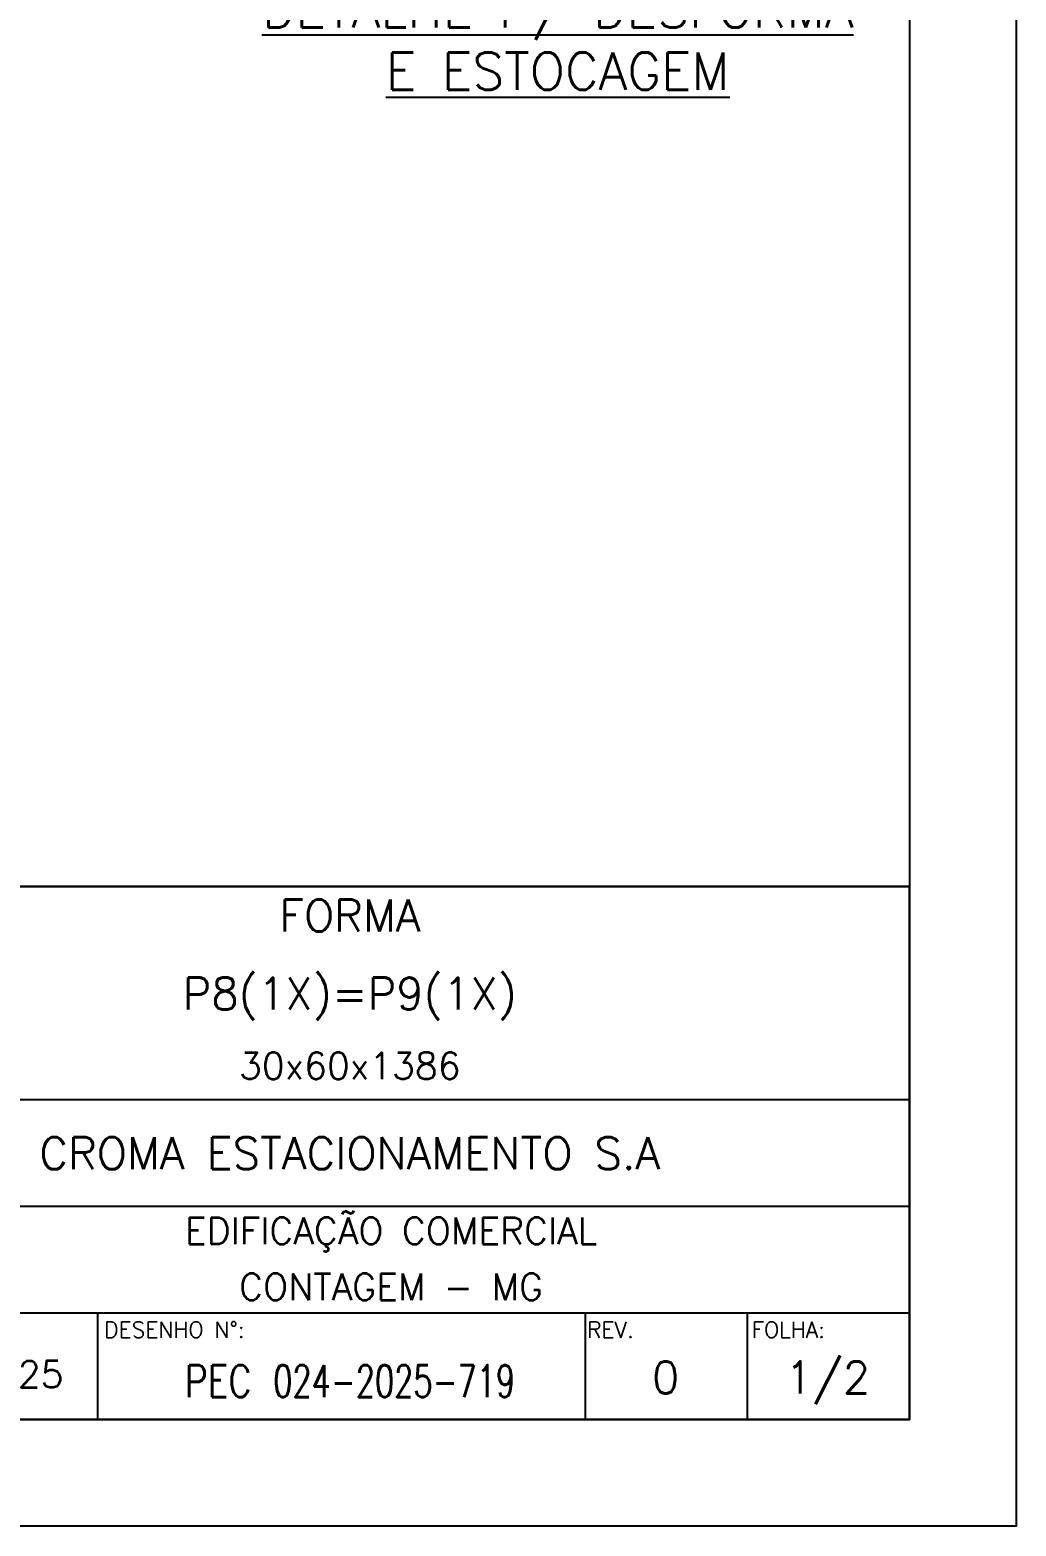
# Model space of a CAD drawing. Header units: centimetres. Extents: x 1658 to 19651, y 8294 to 11444.
# Drawn here: x 3192 to 3886, y 8294 to 9346 of the extents above; entities that cross this region are included whole.
import ezdxf
from ezdxf.enums import TextEntityAlignment as Align

# ---------------------------------------------------------------- set-up
doc = ezdxf.new("R2010")
doc.units = ezdxf.units.CM
doc.header["$LTSCALE"] = 50
doc.header["$MEASUREMENT"] = 0
for name, color, linetype in [('FORMATO-PRECON', 2, 'Continuous'), ('HACHURAS-PRECON', 1, 'Continuous'), ('LINHA-01-PRECON', 1, 'Continuous')]:
    doc.layers.add(name, color=color, linetype=linetype)
doc.styles.add('PRECON-ROMANS', font='romans.shx')
doc.styles.add('R60', font='ROMANS.shx', dxfattribs={"height": 2})
doc.styles.add('ROMANS', font='ROMANS.SHX', dxfattribs={"oblique": 15, "height": 3})
doc.styles.get("Standard").update_dxf_attribs({"font": 'romans.shx'})

# ---------------------------------------------------------------- blocks, each defined once
blk = doc.blocks.new('A$C2E607E54')
at = {"layer": 'FORMATO-PRECON'}
blk.add_lwpolyline([(0, 4200), (2970, 4200), (2970, 0), (0, 0)], close=True, dxfattribs=at)
at = {"layer": 'FORMATO-PRECON', "color": 6}
blk.add_lwpolyline([(100, 3950), (2870, 3950), (2870, 100), (100, 100)], close=True, dxfattribs=at)
blk = doc.blocks.new('CARIMBO')
at = {"layer": 'FORMATO-PRECON', "color": 6}
for p, q in [((-1050, 300), (0, 300)), ((-1750, 200), (0, 200)), ((-1750, 100), (0, 100)), ((-303.9, 0), (-303.9, 100)), ((-152, 0), (-152, 100))]:
    blk.add_line(p, q, dxfattribs=at)
blk.add_lwpolyline([(-1750, 500), (0, 500), (0, 0), (-1750, 0)], close=True, dxfattribs=at)
blk.add_lwpolyline([(-761.3, 0), (-761.3, 100)], dxfattribs=at)
at = {"layer": 'FORMATO-PRECON', "style": 'ROMANS'}
for s, p in [('DESENHO N%%d:', (-755.3, 76.7)), ('REV.', (-302.3, 76.7)), ('FOLHA:', (-148, 76.7))]:
    blk.add_text(s, height=15, dxfattribs=at).set_placement(p)
at = {"layer": 'FORMATO-PRECON', "color": 4, "linetype": 'ByBlock', "style": 'R60', "width": 0.8}
blk.add_text('PEC', height=30, dxfattribs=at).set_placement((-679.9, 21))
at = {"layer": 'FORMATO-PRECON', "color": 5, "style": 'PRECON-ROMANS', "flags": 8}
for p in [(-524.8, 472.6), (-525, 423), (-525, 399.4), (-525, 376)]:
    blk.add_attdef('X', text='', height=30, dxfattribs=at).set_placement(p, align=Align.MIDDLE_CENTER)
at = {"layer": 'FORMATO-PRECON', "color": 3, "style": 'PRECON-ROMANS', "flags": 8}
for p in [(-525, 331.7), (-486.3, 177), (-486.3, 124.4)]:
    blk.add_attdef('X', text='', height=25, dxfattribs=at).set_placement(p, align=Align.MIDDLE_CENTER)
at = {"layer": 'FORMATO-PRECON', "color": 4, "style": 'PRECON-ROMANS', "flags": 8}
for p in [(-525, 249.6), (-483.3, 36), (-228.7, 39.4), (-76.7, 39.4)]:
    blk.add_attdef('X', text='', height=30, dxfattribs=at).set_placement(p, align=Align.MIDDLE_CENTER)
at = {"layer": 'FORMATO-PRECON', "color": 2, "style": 'PRECON-ROMANS', "flags": 8}
for height, p in [(20, (-1635.8, 142.3)), (20, (-1402.5, 142.3)), (20, (-1169.1, 142.3)), (30, (-902.7, 42.3)), (20, (-1635.8, 42.3))]:
    blk.add_attdef('X', text='', height=height, dxfattribs=at).set_placement(p, align=Align.MIDDLE_CENTER)

msp = doc.modelspace()

# ---------------------------------------------------------------- linework, layer by layer
at = {"layer": 'FORMATO-PRECON', "color": 6}
msp.add_lwpolyline([(3810.86, 8743.94), (1733.36, 8743.94), (1733.36, 8368.94), (3810.86, 8368.94)], close=True, dxfattribs=at)

# ---------------------------------------------------------------- block references
at = {"layer": 'FORMATO-PRECON'}
ref = msp.add_blockref('CARIMBO', (3810.86, 8368.94), dxfattribs=dict(at, xscale=0.7499999918802306, yscale=0.7499999918802306, zscale=0.7499999918802306))
ref.add_attrib('X', 'FORMA', dxfattribs={"color": 5, "height": 22.5, "style": 'PRECON-ROMANS', "flags": 8}).set_placement((3417.23, 8723.42), align=Align.MIDDLE_CENTER)
ref.add_attrib('X', 'P8(1X)=P9(1X)', dxfattribs={"color": 5, "height": 22.5, "style": 'PRECON-ROMANS', "flags": 8}).set_placement((3417.12, 8668.47), align=Align.MIDDLE_CENTER)
ref.add_attrib('X', '30x60x1386', dxfattribs={"color": 3, "height": 18.75, "style": 'PRECON-ROMANS', "flags": 8}).set_placement((3417.12, 8617.7), align=Align.MIDDLE_CENTER)
ref.add_attrib('X', 'CROMA ESTACIONAMENTO S.A', dxfattribs={"color": 4, "height": 22.5, "style": 'PRECON-ROMANS', "flags": 8}).set_placement((3417.12, 8556.14), align=Align.MIDDLE_CENTER)
ref.add_attrib('X', 'EDIFICAÇÃO COMERCIAL', dxfattribs={"color": 3, "height": 18.75, "style": 'PRECON-ROMANS', "flags": 8}).set_placement((3446.11, 8501.67), align=Align.MIDDLE_CENTER)
ref.add_attrib('X', 'CONTAGEM - MG', dxfattribs={"color": 3, "height": 18.75, "style": 'PRECON-ROMANS', "flags": 8}).set_placement((3446.11, 8462.26), align=Align.MIDDLE_CENTER)
ref.add_attrib('X', '18/08/2025', dxfattribs={"color": 2, "height": 18.75, "style": 'PRECON-ROMANS'}).set_placement((3133.8, 8400.7), align=Align.MIDDLE_CENTER)
ref.add_attrib('X', '024-2025-719', dxfattribs={"color": 4, "height": 22.5, "style": 'PRECON-ROMANS', "width": 0.7}).set_placement((3448.36, 8395.93), align=Align.MIDDLE_CENTER)
ref.add_attrib('X', '0', dxfattribs={"color": 4, "height": 22.5, "style": 'PRECON-ROMANS'}).set_placement((3639.36, 8398.48), align=Align.MIDDLE_CENTER)
ref.add_attrib('X', '1/2', dxfattribs={"color": 4, "height": 22.5, "style": 'PRECON-ROMANS'}).set_placement((3753.33, 8398.48), align=Align.MIDDLE_CENTER)
at = {"layer": 'HACHURAS-PRECON', "xscale": 0.7499999999999996, "yscale": 0.7499999999999996, "zscale": 0.7499999999999996}
msp.add_blockref('A$C2E607E54', (1658.36, 8293.94), dxfattribs=at)

# ---------------------------------------------------------------- texts
at = {"layer": 'LINHA-01-PRECON', "color": 4, "insert": (3563.47, 9339.3), "char_height": 26.25, "attachment_point": 5}
msp.add_mtext('{\\LDETALHE P/ DESFORMA\\PE ESTOCAGEM}', dxfattribs=at)

doc.saveas('drawing.dxf')
